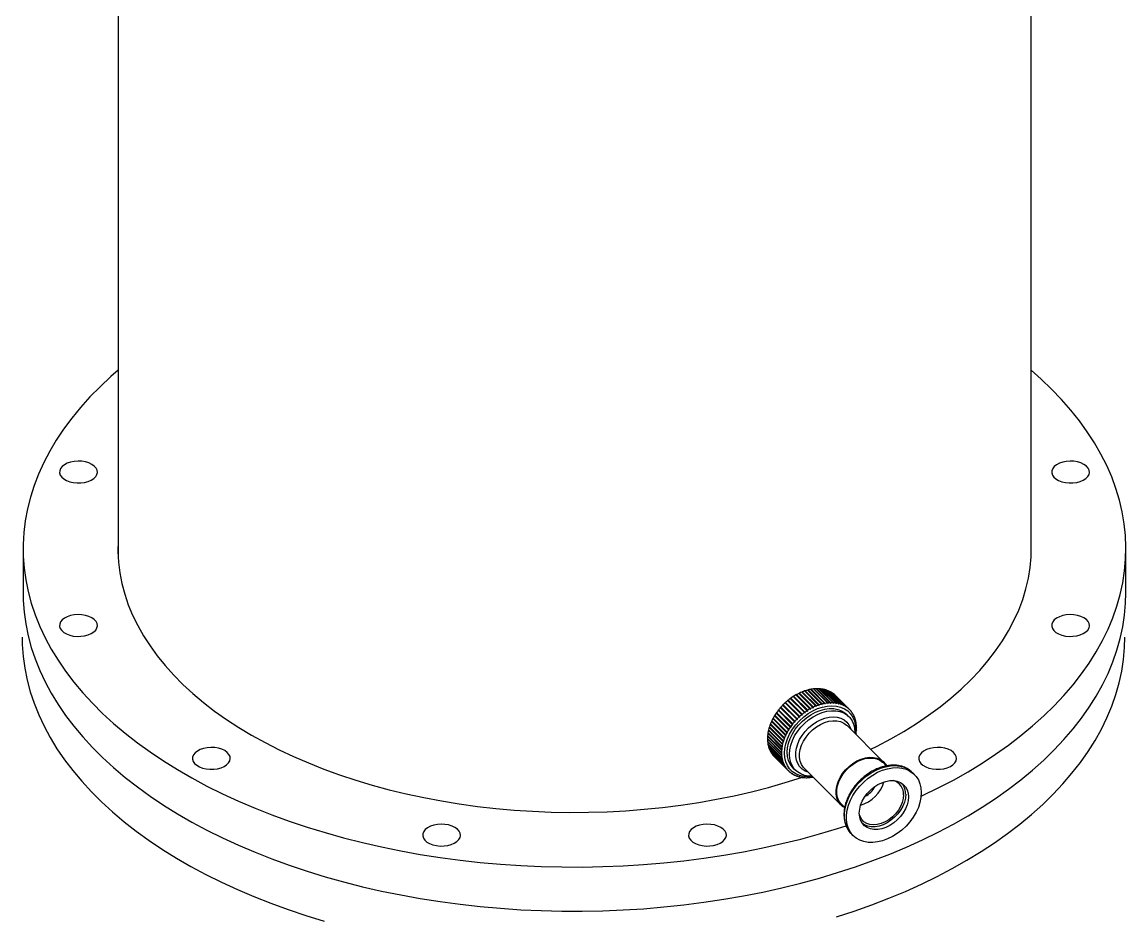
# Model space of a CAD drawing. Header units: millimetres. Extents: x 334 to 3694, y 0 to 2376.
# Drawn here: x 3036.5 to 3342.8, y 1340.6 to 1589 of the extents above; entities that cross this region are included whole.
import ezdxf

# ---------------------------------------------------------------- set-up
doc = ezdxf.new("R2010")
doc.units = ezdxf.units.MM
doc.header["$LTSCALE"] = 3
doc.layers.add('1_외형선', color=7, linetype='Continuous', lineweight=25)

msp = doc.modelspace()

# ---------------------------------------------------------------- linework, layer by layer
at = {"layer": '1_외형선'}
for p, q in [((3063.12, 1687.22), (3063.12, 1440.56)), ((3316.44, 1440.56), (3316.44, 1687.22)), ((3036.78, 1442.81), (3036.78, 1430.57)), ((3342.78, 1430.57), (3342.78, 1442.81)), ((3316.48, 1441.59), (3316.44, 1442.61)), ((3256.71, 1399.15), (3252.81, 1403.05)), ((3252.84, 1403.05), (3252.81, 1403.05)), ((3252.98, 1403.12), (3252.84, 1403.05)), ((3256.86, 1399.03), (3252.84, 1403.05)), ((3252.98, 1403.12), (3256.88, 1399.22)), ((3257.52, 1399.46), (3253.62, 1403.36)), ((3253.65, 1403.35), (3253.62, 1403.36)), ((3253.8, 1403.42), (3253.65, 1403.35)), ((3257.67, 1399.33), (3253.65, 1403.35)), ((3253.8, 1403.42), (3257.7, 1399.52)), ((3258.34, 1399.71), (3254.44, 1403.61)), ((3254.46, 1403.59), (3254.44, 1403.61)), ((3254.61, 1403.65), (3254.46, 1403.59)), ((3258.48, 1399.57), (3254.46, 1403.59)), ((3254.61, 1403.65), (3258.51, 1399.75)), ((3259.15, 1399.89), (3255.25, 1403.79)), ((3255.42, 1403.82), (3255.27, 1403.77)), ((3255.42, 1403.82), (3259.32, 1399.92)), ((3259.95, 1400.02), (3256.05, 1403.91)), ((3256.22, 1403.93), (3256.08, 1403.89)), ((3256.22, 1403.93), (3260.12, 1400.03)), ((3260.74, 1400.08), (3256.84, 1403.97)), ((3257, 1403.98), (3256.87, 1403.94)), ((3257, 1403.98), (3260.9, 1400.08)), ((3261.51, 1400.07), (3257.61, 1403.97)), ((3257.77, 1403.96), (3257.64, 1403.93)), ((3257.77, 1403.96), (3261.67, 1400.06)), ((3262.25, 1400), (3258.35, 1403.9)), ((3258.5, 1403.88), (3258.39, 1403.86)), ((3258.5, 1403.88), (3262.4, 1399.98)), ((3262.96, 1399.87), (3259.06, 1403.77)), ((3259.21, 1403.73), (3259.11, 1403.72)), ((3259.21, 1403.73), (3263.11, 1399.83)), ((3263.65, 1399.68), (3259.75, 1403.58)), ((3259.89, 1403.53), (3259.8, 1403.52)), ((3259.89, 1403.53), (3263.79, 1399.63)), ((3264.29, 1399.42), (3260.39, 1403.32)), ((3260.52, 1403.26), (3260.46, 1403.25)), ((3260.52, 1403.26), (3264.42, 1399.36)), ((3264.9, 1399.1), (3261, 1403)), ((3261.12, 1402.93), (3261.07, 1402.93)), ((3261.12, 1402.93), (3265.02, 1399.03)), ((3248.27, 1400.13), (3248.21, 1400.06)), ((3252.11, 1396.17), (3248.21, 1400.06)), ((3248.35, 1400.2), (3248.27, 1400.13)), ((3252.29, 1396.11), (3248.27, 1400.13)), ((3248.35, 1400.2), (3252.25, 1396.3)), ((3248.98, 1400.73), (3248.91, 1400.68)), ((3252.81, 1396.78), (3248.91, 1400.68)), ((3249.07, 1400.81), (3248.98, 1400.73)), ((3253, 1396.71), (3248.98, 1400.73)), ((3249.07, 1400.81), (3252.97, 1396.91)), ((3249.71, 1401.3), (3249.65, 1401.26)), ((3253.55, 1397.36), (3249.65, 1401.26)), ((3249.81, 1401.37), (3249.71, 1401.3)), ((3253.73, 1397.28), (3249.71, 1401.3)), ((3249.81, 1401.37), (3253.71, 1397.47)), ((3250.47, 1401.81), (3250.41, 1401.78)), ((3254.31, 1397.88), (3250.41, 1401.78)), ((3250.58, 1401.89), (3250.47, 1401.81)), ((3254.49, 1397.79), (3250.47, 1401.81)), ((3250.58, 1401.89), (3254.48, 1397.99)), ((3251.25, 1402.28), (3251.2, 1402.26)), ((3255.1, 1398.36), (3251.2, 1402.26)), ((3251.37, 1402.35), (3251.25, 1402.28)), ((3255.27, 1398.26), (3251.25, 1402.28)), ((3251.37, 1402.35), (3255.27, 1398.45)), ((3252.04, 1402.69), (3252, 1402.68)), ((3255.9, 1398.78), (3252, 1402.68)), ((3252.17, 1402.77), (3252.04, 1402.69)), ((3256.06, 1398.67), (3252.04, 1402.69)), ((3252.17, 1402.77), (3256.07, 1398.87)), ((3259.15, 1399.89), (3259.28, 1399.75)), ((3259.28, 1399.75), (3259.32, 1399.92)), ((3259.95, 1400.02), (3260.07, 1399.86)), ((3260.07, 1399.86), (3260.12, 1400.03)), ((3260.74, 1400.08), (3260.85, 1399.91)), ((3260.85, 1399.91), (3260.9, 1400.08)), ((3261.51, 1400.07), (3261.61, 1399.9)), ((3265.45, 1398.73), (3261.55, 1402.63)), ((3261.61, 1399.9), (3261.67, 1400.06)), ((3261.67, 1402.54), (3261.64, 1402.54)), ((3261.67, 1402.54), (3265.57, 1398.64)), ((3265.97, 1398.3), (3262.07, 1402.2)), ((3262.17, 1402.1), (3262.16, 1402.1)), ((3262.17, 1402.1), (3266.07, 1398.2)), ((3262.25, 1400), (3262.34, 1399.83)), ((3262.34, 1399.83), (3262.4, 1399.98)), ((3262.96, 1399.87), (3263.04, 1399.69)), ((3263.04, 1399.69), (3263.11, 1399.83)), ((3245.83, 1397.34), (3245.75, 1397.24)), ((3249.65, 1393.34), (3245.75, 1397.24)), ((3245.86, 1397.4), (3245.83, 1397.34)), ((3249.85, 1393.32), (3245.83, 1397.34)), ((3245.86, 1397.4), (3249.76, 1393.5)), ((3246.37, 1398.08), (3246.3, 1397.99)), ((3250.2, 1394.09), (3246.3, 1397.99)), ((3246.42, 1398.15), (3246.37, 1398.08)), ((3250.39, 1394.06), (3246.37, 1398.08)), ((3246.42, 1398.15), (3250.32, 1394.25)), ((3246.97, 1398.8), (3246.89, 1398.71)), ((3250.79, 1394.81), (3246.89, 1398.71)), ((3247.03, 1398.86), (3246.97, 1398.8)), ((3250.99, 1394.78), (3246.97, 1398.8)), ((3247.03, 1398.86), (3250.93, 1394.97)), ((3247.6, 1399.48), (3247.53, 1399.41)), ((3251.43, 1395.51), (3247.53, 1399.41)), ((3247.67, 1399.55), (3247.6, 1399.48)), ((3251.62, 1395.46), (3247.6, 1399.48)), ((3247.67, 1399.55), (3251.57, 1395.65)), ((3252.81, 1396.78), (3253, 1396.71)), ((3253, 1396.71), (3252.97, 1396.91)), ((3253.55, 1397.36), (3253.73, 1397.28)), ((3253.73, 1397.28), (3253.71, 1397.47)), ((3254.31, 1397.88), (3254.49, 1397.79)), ((3254.49, 1397.79), (3254.48, 1397.99)), ((3255.1, 1398.36), (3255.27, 1398.26)), ((3255.27, 1398.26), (3255.27, 1398.45)), ((3255.9, 1398.78), (3256.06, 1398.67)), ((3256.06, 1398.67), (3256.07, 1398.87)), ((3256.71, 1399.15), (3256.86, 1399.03)), ((3256.86, 1399.03), (3256.88, 1399.22)), ((3257.52, 1399.46), (3257.67, 1399.33)), ((3257.67, 1399.33), (3257.7, 1399.52)), ((3258.34, 1399.71), (3258.48, 1399.57)), ((3258.48, 1399.57), (3258.51, 1399.75)), ((3263.65, 1399.68), (3263.72, 1399.49)), ((3263.72, 1399.49), (3263.79, 1399.63)), ((3264.29, 1399.42), (3264.35, 1399.23)), ((3264.35, 1399.23), (3264.42, 1399.36)), ((3264.9, 1399.1), (3264.94, 1398.91)), ((3264.94, 1398.91), (3265.02, 1399.03)), ((3265.93, 1396.21), (3265.33, 1396.81)), ((3265.45, 1398.73), (3265.49, 1398.54)), ((3265.49, 1398.54), (3265.57, 1398.64)), ((3265.97, 1398.3), (3265.99, 1398.1)), ((3265.99, 1398.1), (3266.07, 1398.2)), ((3266.42, 1397.82), (3266.44, 1397.62)), ((3266.43, 1397.8), (3266.52, 1397.71)), ((3266.44, 1397.62), (3266.52, 1397.71)), ((3266.83, 1397.28), (3266.84, 1397.09)), ((3266.83, 1397.24), (3266.91, 1397.16)), ((3266.84, 1397.09), (3266.91, 1397.16)), ((3244.14, 1394.19), (3244.07, 1394.05)), ((3247.97, 1390.15), (3244.07, 1394.05)), ((3244.14, 1394.22), (3248.04, 1390.33)), ((3244.14, 1394.22), (3244.14, 1394.19)), ((3248.16, 1390.17), (3244.14, 1394.19)), ((3244.48, 1395), (3244.41, 1394.86)), ((3248.31, 1390.96), (3244.41, 1394.86)), ((3244.49, 1395.04), (3244.48, 1395)), ((3248.5, 1390.98), (3244.48, 1395)), ((3244.49, 1395.04), (3248.39, 1391.14)), ((3244.88, 1395.79), (3244.8, 1395.67)), ((3248.7, 1391.77), (3244.8, 1395.67)), ((3244.89, 1395.84), (3244.88, 1395.79)), ((3248.9, 1391.77), (3244.88, 1395.79)), ((3244.89, 1395.84), (3248.79, 1391.94)), ((3245.33, 1396.58), (3245.25, 1396.46)), ((3249.15, 1392.56), (3245.25, 1396.46)), ((3245.35, 1396.63), (3245.33, 1396.58)), ((3249.35, 1392.56), (3245.33, 1396.58)), ((3245.35, 1396.63), (3249.25, 1392.73)), ((3250.2, 1394.09), (3250.39, 1394.06)), ((3250.39, 1394.06), (3250.32, 1394.25)), ((3250.79, 1394.81), (3250.99, 1394.78)), ((3250.99, 1394.78), (3250.93, 1394.97)), ((3251.43, 1395.51), (3251.62, 1395.46)), ((3251.62, 1395.46), (3251.57, 1395.65)), ((3252.11, 1396.17), (3252.29, 1396.11)), ((3252.29, 1396.11), (3252.25, 1396.3)), ((3275.55, 1383.63), (3265.4, 1393.78)), ((3265.4, 1393.78), (3265.46, 1393.72)), ((3267.18, 1396.7), (3267.17, 1396.51)), ((3267.17, 1396.51), (3267.24, 1396.57)), ((3267.18, 1396.64), (3267.24, 1396.57)), ((3267.47, 1396.08), (3267.45, 1395.89)), ((3267.45, 1395.89), (3267.52, 1395.94)), ((3267.46, 1396), (3267.52, 1395.94)), ((3267.69, 1395.42), (3267.67, 1395.23)), ((3267.67, 1395.23), (3267.73, 1395.27)), ((3267.68, 1395.32), (3267.73, 1395.27)), ((3267.86, 1394.72), (3267.83, 1394.53)), ((3267.83, 1394.53), (3267.89, 1394.57)), ((3267.84, 1394.61), (3267.89, 1394.57)), ((3267.96, 1393.99), (3267.93, 1393.81)), ((3267.93, 1393.81), (3267.98, 1393.83)), ((3267.94, 1393.87), (3267.98, 1393.83)), ((3243.38, 1390.96), (3243.34, 1390.82)), ((3247.24, 1386.92), (3243.34, 1390.82)), ((3243.36, 1390.99), (3247.26, 1387.09)), ((3243.48, 1391.76), (3243.43, 1391.61)), ((3247.33, 1387.71), (3243.43, 1391.61)), ((3243.46, 1391.79), (3247.36, 1387.89)), ((3243.64, 1392.57), (3243.58, 1392.42)), ((3247.48, 1388.52), (3243.58, 1392.42)), ((3243.62, 1392.59), (3247.52, 1388.69)), ((3243.86, 1393.38), (3243.8, 1393.23)), ((3247.7, 1389.33), (3243.8, 1393.23)), ((3243.85, 1393.41), (3247.75, 1389.51)), ((3243.85, 1393.41), (3243.86, 1393.38)), ((3247.88, 1389.36), (3243.86, 1393.38)), ((3248.31, 1390.96), (3248.5, 1390.98)), ((3248.5, 1390.98), (3248.39, 1391.14)), ((3248.7, 1391.77), (3248.9, 1391.77)), ((3248.9, 1391.77), (3248.79, 1391.94)), ((3249.15, 1392.56), (3249.35, 1392.56)), ((3249.35, 1392.56), (3249.25, 1392.73)), ((3249.65, 1393.34), (3249.85, 1393.32)), ((3249.85, 1393.32), (3249.76, 1393.5)), ((3267.6, 1391.82), (3267.6, 1391.58)), ((3267.78, 1392.68), (3267.7, 1391.47)), ((3267.89, 1391.66), (3267.83, 1391.5)), ((3267.83, 1391.5), (3267.86, 1391.49)), ((3267.84, 1391.51), (3267.86, 1391.49)), ((3267.98, 1392.46), (3267.93, 1392.29)), ((3267.93, 1392.32), (3267.96, 1392.29)), ((3267.93, 1392.29), (3267.96, 1392.29)), ((3268, 1393.23), (3267.96, 1393.06)), ((3267.96, 1393.06), (3268, 1393.07)), ((3267.97, 1393.1), (3268, 1393.07)), ((3243.32, 1390.21), (3247.22, 1386.31)), ((3243.35, 1390.17), (3243.32, 1390.04)), ((3247.22, 1386.14), (3243.32, 1390.04)), ((3243.34, 1389.45), (3247.24, 1385.55)), ((3243.38, 1389.41), (3243.36, 1389.29)), ((3247.26, 1385.39), (3243.36, 1389.29)), ((3243.43, 1388.71), (3247.33, 1384.81)), ((3243.48, 1388.67), (3243.46, 1388.56)), ((3247.36, 1384.66), (3243.46, 1388.56)), ((3243.58, 1388.01), (3247.48, 1384.11)), ((3243.63, 1387.95), (3243.62, 1387.86)), ((3247.52, 1383.96), (3243.62, 1387.86)), ((3247.33, 1387.71), (3247.51, 1387.76)), ((3247.51, 1387.76), (3247.36, 1387.89)), ((3247.48, 1388.52), (3247.67, 1388.56)), ((3247.67, 1388.56), (3247.52, 1388.69)), ((3247.7, 1389.33), (3247.88, 1389.36)), ((3247.88, 1389.36), (3247.75, 1389.51)), ((3247.97, 1390.15), (3248.16, 1390.17)), ((3248.16, 1390.17), (3248.04, 1390.33)), ((3243.8, 1387.34), (3247.7, 1383.44)), ((3243.86, 1387.28), (3243.85, 1387.2)), ((3247.75, 1383.3), (3243.85, 1387.2)), ((3244.07, 1386.7), (3247.97, 1382.8)), ((3244.14, 1386.64), (3244.14, 1386.57)), ((3248.04, 1382.67), (3244.14, 1386.57)), ((3244.41, 1386.11), (3248.31, 1382.21)), ((3244.49, 1386.04), (3244.49, 1385.99)), ((3248.39, 1382.09), (3244.49, 1385.99)), ((3244.8, 1385.57), (3248.7, 1381.67)), ((3244.89, 1385.48), (3244.89, 1385.46)), ((3248.79, 1381.56), (3244.89, 1385.46)), ((3245.25, 1385.08), (3249.15, 1381.18)), ((3247.38, 1386.2), (3247.22, 1386.31)), ((3247.22, 1386.14), (3247.38, 1386.2)), ((3247.24, 1386.92), (3247.41, 1386.97)), ((3247.41, 1385.45), (3247.24, 1385.55)), ((3247.41, 1386.97), (3247.26, 1387.09)), ((3247.26, 1385.39), (3247.41, 1385.45)), ((3247.51, 1384.72), (3247.33, 1384.81)), ((3247.36, 1384.66), (3247.51, 1384.72)), ((3247.67, 1384.03), (3247.48, 1384.11)), ((3247.52, 1383.96), (3247.67, 1384.03)), ((3247.88, 1383.37), (3247.7, 1383.44)), ((3247.75, 1383.3), (3247.88, 1383.37)), ((3248.16, 1382.75), (3247.97, 1382.8)), ((3248.04, 1382.67), (3248.16, 1382.75)), ((3248.5, 1382.17), (3248.31, 1382.21)), ((3248.39, 1382.09), (3248.5, 1382.17)), ((3248.9, 1381.64), (3248.7, 1381.67)), ((3248.79, 1381.56), (3248.9, 1381.64)), ((3250.48, 1381.96), (3251.08, 1381.36)), ((3253.52, 1381.9), (3263.67, 1371.75)), ((3276.28, 1382.56), (3275.38, 1383.46)), ((3249.35, 1381.15), (3249.15, 1381.18)), ((3249.25, 1381.08), (3249.15, 1381.18)), ((3249.25, 1381.08), (3249.35, 1381.15)), ((3249.85, 1380.72), (3249.65, 1380.73)), ((3249.76, 1380.65), (3249.68, 1380.73)), ((3249.76, 1380.65), (3249.85, 1380.72)), ((3250.39, 1380.34), (3250.2, 1380.35)), ((3250.32, 1380.27), (3250.25, 1380.35)), ((3250.32, 1380.27), (3250.39, 1380.34)), ((3250.99, 1380.03), (3250.79, 1380.02)), ((3250.93, 1379.96), (3250.86, 1380.02)), ((3250.93, 1379.96), (3250.99, 1380.03)), ((3251.62, 1379.77), (3251.43, 1379.75)), ((3251.57, 1379.7), (3251.52, 1379.76)), ((3251.57, 1379.7), (3251.62, 1379.77)), ((3252.29, 1379.57), (3252.11, 1379.54)), ((3252.25, 1379.51), (3252.21, 1379.55)), ((3252.25, 1379.51), (3252.29, 1379.57)), ((3253, 1379.43), (3252.81, 1379.4)), ((3252.97, 1379.37), (3252.93, 1379.42)), ((3252.97, 1379.37), (3253, 1379.43)), ((3253.73, 1379.35), (3253.55, 1379.32)), ((3253.71, 1379.31), (3253.68, 1379.34)), ((3253.71, 1379.31), (3253.73, 1379.35)), ((3254.49, 1379.34), (3254.31, 1379.3)), ((3254.48, 1379.3), (3254.45, 1379.33)), ((3254.48, 1379.3), (3254.49, 1379.34)), ((3255.27, 1379.4), (3255.1, 1379.34)), ((3255.27, 1379.36), (3255.24, 1379.39)), ((3255.27, 1379.36), (3255.27, 1379.4)), ((3255.95, 1379.47), (3255.9, 1379.45)), ((3283.32, 1380.94), (3283.54, 1380.73)), ((3284.09, 1380.18), (3283.54, 1380.73)), ((3263.84, 1371.92), (3264.75, 1371.01)), ((3266.57, 1363.76), (3267.12, 1363.2))]:
    msp.add_line(p, q, dxfattribs=at)
at = {"layer": '1_외형선', "flags": 128}
for points in [[(3063.12, 1492.36), (3061.1, 1490.6), (3058.11, 1487.8), (3055.31, 1484.95), (3052.69, 1482.03), (3050.26, 1479.06), (3048.02, 1476.04), (3045.98, 1472.98), (3044.14, 1469.87), (3042.49, 1466.73), (3041.06, 1463.55), (3039.82, 1460.35), (3038.8, 1457.12), (3037.98, 1453.87), (3037.38, 1450.6), (3036.98, 1447.33), (3036.79, 1444.04), (3036.82, 1440.76), (3037.06, 1437.48), (3037.51, 1434.21), (3038.17, 1430.95), (3039.04, 1427.7), (3040.11, 1424.48), (3041.4, 1421.28), (3042.89, 1418.11), (3044.58, 1414.97), (3046.47, 1411.88), (3048.56, 1408.82), (3050.85, 1405.82), (3053.33, 1402.86), (3055.99, 1399.96), (3058.84, 1397.12), (3061.88, 1394.34), (3065.09, 1391.63), (3068.47, 1388.99), (3072.02, 1386.42), (3075.73, 1383.94), (3079.6, 1381.53), (3083.62, 1379.21), (3087.79, 1376.97), (3092.1, 1374.83), (3096.54, 1372.78), (3101.12, 1370.83), (3105.81, 1368.98), (3110.63, 1367.23), (3115.55, 1365.58), (3120.57, 1364.04), (3125.69, 1362.61), (3130.9, 1361.29), (3136.19, 1360.08), (3141.55, 1358.99), (3146.98, 1358.01), (3152.47, 1357.15), (3158.02, 1356.41), (3163.6, 1355.79), (3169.22, 1355.29), (3174.87, 1354.91), (3180.54, 1354.65), (3186.22, 1354.51), (3191.91, 1354.5), (3197.6, 1354.6), (3203.27, 1354.83), (3208.93, 1355.18), (3214.56, 1355.65), (3220.15, 1356.25), (3225.7, 1356.96), (3231.21, 1357.79), (3236.65, 1358.74), (3242.03, 1359.8), (3247.34, 1360.98), (3252.57, 1362.27), (3257.71, 1363.67), (3262.76, 1365.19), (3265.14, 1365.94)], [(3285.95, 1374.12), (3286.36, 1374.31), (3290.7, 1376.43), (3294.91, 1378.64), (3298.97, 1380.94), (3302.88, 1383.33), (3306.63, 1385.79), (3310.22, 1388.34), (3313.64, 1390.96), (3316.9, 1393.66), (3319.97, 1396.42), (3322.87, 1399.24), (3325.58, 1402.13), (3328.11, 1405.07), (3330.44, 1408.07), (3332.58, 1411.11), (3334.53, 1414.2), (3336.27, 1417.32), (3337.81, 1420.48), (3339.14, 1423.67), (3340.27, 1426.89), (3341.19, 1430.13), (3341.91, 1433.39), (3342.41, 1436.66), (3342.7, 1439.94), (3342.78, 1443.22), (3342.65, 1446.51), (3342.3, 1449.78), (3341.75, 1453.05), (3340.98, 1456.31), (3340.01, 1459.54), (3338.83, 1462.75), (3337.44, 1465.94), (3335.85, 1469.09), (3334.06, 1472.21), (3332.07, 1475.28), (3329.88, 1478.31), (3327.49, 1481.29), (3324.92, 1484.22), (3322.16, 1487.09), (3319.22, 1489.9), (3316.44, 1492.36)], [(3055.85, 1466.25), (3055.02, 1466.64), (3054.08, 1466.92), (3053.06, 1467.09), (3052, 1467.13), (3050.95, 1467.06), (3049.94, 1466.86), (3049.03, 1466.55), (3048.24, 1466.14), (3047.61, 1465.64), (3047.17, 1465.08), (3046.93, 1464.49), (3046.9, 1463.87), (3047.09, 1463.27), (3047.48, 1462.7), (3048.07, 1462.19), (3048.82, 1461.76), (3049.7, 1461.42), (3050.69, 1461.19), (3051.74, 1461.08), (3052.8, 1461.1), (3053.83, 1461.24), (3054.8, 1461.49), (3055.65, 1461.86), (3056.37, 1462.31), (3056.91, 1462.84), (3057.25, 1463.42), (3057.38, 1464.03), (3057.3, 1464.64), (3057.01, 1465.23), (3056.52, 1465.77), (3055.85, 1466.25)], [(3331.14, 1466.25), (3330.31, 1466.64), (3329.37, 1466.92), (3328.35, 1467.09), (3327.29, 1467.13), (3326.24, 1467.06), (3325.23, 1466.86), (3324.32, 1466.55), (3323.53, 1466.14), (3322.9, 1465.64), (3322.46, 1465.08), (3322.22, 1464.49), (3322.19, 1463.87), (3322.38, 1463.27), (3322.77, 1462.7), (3323.35, 1462.19), (3324.11, 1461.76), (3324.99, 1461.42), (3325.98, 1461.19), (3327.02, 1461.08), (3328.09, 1461.1), (3329.12, 1461.24), (3330.09, 1461.49), (3330.94, 1461.86), (3331.66, 1462.31), (3332.19, 1462.84), (3332.54, 1463.42), (3332.67, 1464.03), (3332.59, 1464.64), (3332.3, 1465.23), (3331.81, 1465.77), (3331.14, 1466.25)], [(3063.12, 1445.06), (3063.12, 1445.05), (3063.07, 1442.07), (3063.22, 1439.08), (3063.59, 1436.11), (3064.17, 1433.14), (3064.96, 1430.19), (3065.96, 1427.26), (3067.16, 1424.36), (3068.56, 1421.49), (3070.17, 1418.65), (3071.98, 1415.86), (3073.98, 1413.1), (3076.18, 1410.4), (3078.56, 1407.75), (3081.13, 1405.16), (3083.88, 1402.64), (3086.81, 1400.18), (3089.9, 1397.79), (3093.17, 1395.47), (3096.59, 1393.24), (3100.17, 1391.09), (3103.9, 1389.02), (3107.78, 1387.04), (3111.79, 1385.16), (3115.92, 1383.37), (3120.19, 1381.68), (3124.56, 1380.09), (3129.05, 1378.61), (3133.64, 1377.23), (3138.32, 1375.96), (3143.08, 1374.81), (3147.93, 1373.76), (3152.84, 1372.84), (3157.81, 1372.02), (3162.84, 1371.33), (3167.92, 1370.76), (3173.03, 1370.3), (3178.16, 1369.97), (3183.32, 1369.75), (3188.49, 1369.66), (3193.66, 1369.69), (3198.82, 1369.85), (3203.97, 1370.12), (3209.09, 1370.51), (3214.18, 1371.03), (3219.24, 1371.66), (3224.24, 1372.42), (3229.18, 1373.29), (3234.06, 1374.27), (3238.87, 1375.37), (3243.59, 1376.58), (3248.23, 1377.91), (3252.77, 1379.34), (3252.95, 1379.4)], [(3272.02, 1387.16), (3273.74, 1388.02), (3277.54, 1390.04), (3281.19, 1392.15), (3284.7, 1394.35), (3288.04, 1396.62), (3291.22, 1398.97), (3294.24, 1401.4), (3297.08, 1403.89), (3299.74, 1406.45), (3302.21, 1409.07), (3304.5, 1411.75), (3306.6, 1414.47), (3308.51, 1417.25), (3310.22, 1420.07), (3311.72, 1422.92), (3313.03, 1425.81), (3314.13, 1428.72), (3315.02, 1431.66), (3315.7, 1434.62), (3316.18, 1437.59), (3316.44, 1440.58), (3316.49, 1443.56), (3316.44, 1445.06)], [(3063.12, 1442.61), (3063.12, 1442.6), (3063.08, 1441.59)], [(3036.78, 1430.57), (3036.82, 1428.51), (3037.06, 1425.23), (3037.51, 1421.96), (3038.17, 1418.7), (3039.04, 1415.45), (3040.11, 1412.23), (3041.4, 1409.03), (3042.89, 1405.86), (3044.58, 1402.73), (3046.47, 1399.63), (3048.56, 1396.58), (3050.85, 1393.57), (3053.33, 1390.61), (3055.99, 1387.71), (3058.84, 1384.87), (3061.88, 1382.09), (3065.09, 1379.38), (3068.47, 1376.74), (3072.02, 1374.18), (3075.73, 1371.69), (3079.6, 1369.28), (3083.62, 1366.96), (3087.79, 1364.73), (3092.1, 1362.58), (3096.54, 1360.53), (3101.12, 1358.58), (3105.81, 1356.73), (3110.63, 1354.98), (3115.55, 1353.33), (3120.57, 1351.79), (3125.69, 1350.36), (3130.9, 1349.04), (3136.19, 1347.84), (3141.55, 1346.74), (3146.98, 1345.77), (3152.47, 1344.91), (3158.02, 1344.16), (3163.6, 1343.54), (3169.22, 1343.04), (3174.87, 1342.66), (3180.54, 1342.4), (3186.22, 1342.26), (3191.91, 1342.25), (3197.6, 1342.36), (3203.27, 1342.58), (3208.93, 1342.93), (3214.56, 1343.41), (3220.15, 1344), (3225.7, 1344.71), (3231.21, 1345.54), (3236.65, 1346.49), (3242.03, 1347.55), (3247.34, 1348.73), (3252.57, 1350.02), (3257.71, 1351.42), (3262.76, 1352.94), (3267.71, 1354.56), (3272.55, 1356.28), (3277.28, 1358.11), (3281.88, 1360.04), (3286.36, 1362.06), (3290.7, 1364.18), (3294.91, 1366.39), (3298.97, 1368.69), (3302.88, 1371.08), (3306.63, 1373.55), (3310.22, 1376.09), (3313.64, 1378.72), (3316.9, 1381.41), (3319.97, 1384.17), (3322.87, 1387), (3325.58, 1389.88), (3328.11, 1392.82), (3330.44, 1395.82), (3332.58, 1398.86), (3334.53, 1401.95), (3336.27, 1405.07), (3337.81, 1408.23), (3339.14, 1411.43), (3340.27, 1414.64), (3341.19, 1417.88), (3341.91, 1421.14), (3342.41, 1424.41), (3342.7, 1427.69), (3342.78, 1430.57)], [(3055.85, 1423.66), (3055.02, 1424.05), (3054.08, 1424.34), (3053.06, 1424.51), (3052, 1424.55), (3050.95, 1424.47), (3049.94, 1424.28), (3049.03, 1423.96), (3048.24, 1423.55), (3047.61, 1423.06), (3047.17, 1422.5), (3046.93, 1421.9), (3046.9, 1421.29), (3047.09, 1420.69), (3047.48, 1420.12), (3048.07, 1419.61), (3048.82, 1419.17), (3049.7, 1418.84), (3050.69, 1418.61), (3051.74, 1418.5), (3052.8, 1418.52), (3053.83, 1418.65), (3054.8, 1418.91), (3055.65, 1419.27), (3056.37, 1419.73), (3056.91, 1420.26), (3057.25, 1420.84), (3057.38, 1421.45), (3057.3, 1422.06), (3057.01, 1422.65), (3056.52, 1423.19), (3055.85, 1423.66)], [(3331.14, 1423.66), (3330.31, 1424.05), (3329.37, 1424.34), (3328.35, 1424.51), (3327.29, 1424.55), (3326.24, 1424.47), (3325.23, 1424.28), (3324.32, 1423.96), (3323.53, 1423.55), (3322.9, 1423.06), (3322.46, 1422.5), (3322.22, 1421.9), (3322.19, 1421.29), (3322.38, 1420.69), (3322.77, 1420.12), (3323.35, 1419.61), (3324.11, 1419.17), (3324.99, 1418.84), (3325.98, 1418.61), (3327.02, 1418.5), (3328.09, 1418.52), (3329.12, 1418.65), (3330.09, 1418.91), (3330.94, 1419.27), (3331.66, 1419.73), (3332.19, 1420.26), (3332.54, 1420.84), (3332.67, 1421.45), (3332.59, 1422.06), (3332.3, 1422.65), (3331.81, 1423.19), (3331.14, 1423.66)], [(3036.48, 1418.26), (3036.52, 1416.21), (3036.76, 1412.93), (3037.21, 1409.66), (3037.87, 1406.4), (3038.74, 1403.15), (3039.82, 1399.93), (3041.1, 1396.73), (3042.59, 1393.56), (3044.28, 1390.42), (3046.17, 1387.33), (3048.26, 1384.27), (3050.55, 1381.27), (3053.03, 1378.31), (3055.7, 1375.41), (3058.55, 1372.57), (3061.58, 1369.79), (3064.79, 1367.08), (3068.17, 1364.44), (3071.72, 1361.87), (3075.43, 1359.39), (3079.3, 1356.98), (3083.32, 1354.66), (3087.49, 1352.42), (3091.8, 1350.28), (3096.25, 1348.23), (3100.82, 1346.28), (3105.52, 1344.43), (3110.33, 1342.68), (3115.25, 1341.03), (3120.27, 1339.49)], [(3262.47, 1340.64), (3267.41, 1342.25), (3272.25, 1343.98), (3276.98, 1345.81), (3281.58, 1347.73), (3286.06, 1349.76), (3290.41, 1351.88), (3294.61, 1354.09), (3298.67, 1356.39), (3302.58, 1358.78), (3306.33, 1361.24), (3309.92, 1363.79), (3313.35, 1366.41), (3316.6, 1369.11), (3319.68, 1371.87), (3322.57, 1374.69), (3325.29, 1377.58), (3327.81, 1380.52), (3330.15, 1383.52), (3332.29, 1386.56), (3334.23, 1389.65), (3335.97, 1392.77), (3337.51, 1395.93), (3338.85, 1399.12), (3339.98, 1402.34), (3340.9, 1405.58), (3341.61, 1408.84), (3342.11, 1412.11), (3342.4, 1415.39), (3342.48, 1418.26)], [(3255.82, 1379.59), (3254.6, 1379.52), (3253.37, 1379.61), (3252.22, 1379.89), (3251.17, 1380.34), (3250.25, 1380.96), (3249.47, 1381.74), (3248.85, 1382.66), (3248.4, 1383.71), (3248.13, 1384.86), (3248.04, 1386.1), (3248.13, 1387.4), (3248.4, 1388.73), (3248.85, 1390.08), (3249.47, 1391.41), (3250.25, 1392.71), (3251.17, 1393.95), (3252.22, 1395.1), (3253.37, 1396.14), (3254.6, 1397.06), (3255.9, 1397.83), (3257.24, 1398.45), (3258.58, 1398.9), (3259.92, 1399.17), (3261.22, 1399.26), (3262.45, 1399.17), (3263.6, 1398.89), (3264.65, 1398.44), (3265.57, 1397.82), (3266.34, 1397.04), (3266.96, 1396.12), (3267.42, 1395.07), (3267.69, 1393.92), (3267.78, 1392.68), (3267.78, 1392.68)], [(3250.48, 1381.96), (3250.26, 1382.2), (3249.64, 1383.07), (3249.18, 1384.06), (3248.91, 1385.17), (3248.82, 1386.36), (3248.91, 1387.61), (3249.18, 1388.9), (3249.64, 1390.19), (3250.26, 1391.47), (3251.04, 1392.71), (3251.95, 1393.88), (3252.99, 1394.96), (3254.13, 1395.93), (3255.35, 1396.76), (3256.62, 1397.44), (3257.91, 1397.96), (3259.2, 1398.31), (3260.47, 1398.47), (3261.69, 1398.45), (3262.83, 1398.24), (3263.86, 1397.85), (3264.78, 1397.29), (3265.33, 1396.81)], [(3255.72, 1379.7), (3254.73, 1379.73), (3253.59, 1379.94), (3252.55, 1380.32), (3251.64, 1380.88), (3250.86, 1381.6), (3250.24, 1382.47), (3249.78, 1383.46), (3249.51, 1384.57), (3249.42, 1385.76), (3249.51, 1387.01), (3249.78, 1388.3), (3250.24, 1389.59), (3250.86, 1390.87), (3251.64, 1392.11), (3252.55, 1393.28), (3253.59, 1394.36), (3254.73, 1395.33), (3255.95, 1396.16), (3257.22, 1396.84), (3258.51, 1397.36), (3259.8, 1397.71), (3261.07, 1397.87), (3262.29, 1397.85), (3263.43, 1397.64), (3264.46, 1397.25), (3265.38, 1396.69), (3266.16, 1395.97), (3266.78, 1395.11), (3267.23, 1394.11), (3267.51, 1393.01), (3267.6, 1391.82), (3267.6, 1391.82)], [(3254.62, 1380.8), (3253.76, 1381.14), (3252.93, 1381.68), (3252.24, 1382.37), (3251.71, 1383.2), (3251.35, 1384.15), (3251.17, 1385.2), (3251.17, 1386.33), (3251.35, 1387.5), (3251.71, 1388.69), (3252.24, 1389.88), (3252.93, 1391.03), (3253.76, 1392.11), (3254.71, 1393.11), (3255.75, 1394), (3256.88, 1394.75), (3258.05, 1395.36), (3259.24, 1395.8), (3260.43, 1396.06), (3261.58, 1396.15), (3262.67, 1396.05), (3263.67, 1395.77), (3264.56, 1395.32), (3265.32, 1394.71), (3265.93, 1393.94), (3266.37, 1393.05), (3266.5, 1392.68)], [(3253.52, 1381.9), (3253.31, 1382.12), (3252.77, 1382.92), (3252.4, 1383.84), (3252.21, 1384.87), (3252.21, 1385.97), (3252.4, 1387.12), (3252.77, 1388.29), (3253.31, 1389.45), (3254.02, 1390.57), (3254.86, 1391.62), (3255.82, 1392.56), (3256.88, 1393.39), (3258.01, 1394.07), (3259.17, 1394.59), (3260.34, 1394.94), (3261.49, 1395.1), (3262.58, 1395.07), (3263.59, 1394.86), (3264.5, 1394.46), (3265.28, 1393.89), (3265.4, 1393.78)], [(3267.86, 1391.49), (3267.85, 1391.41), (3267.83, 1391.34)], [(3092.73, 1386.79), (3091.91, 1387.17), (3090.96, 1387.46), (3089.94, 1387.63), (3088.88, 1387.67), (3087.83, 1387.6), (3086.82, 1387.4), (3085.91, 1387.09), (3085.12, 1386.68), (3084.49, 1386.18), (3084.05, 1385.62), (3083.81, 1385.03), (3083.78, 1384.41), (3083.97, 1383.81), (3084.36, 1383.24), (3084.95, 1382.73), (3085.7, 1382.3), (3086.59, 1381.96), (3087.57, 1381.73), (3088.62, 1381.62), (3089.68, 1381.64), (3090.71, 1381.78), (3091.68, 1382.03), (3092.54, 1382.4), (3093.25, 1382.85), (3093.79, 1383.38), (3094.13, 1383.96), (3094.26, 1384.57), (3094.18, 1385.18), (3093.89, 1385.77), (3093.4, 1386.31), (3092.73, 1386.79)], [(3294.25, 1386.79), (3293.43, 1387.17), (3292.49, 1387.46), (3291.47, 1387.63), (3290.41, 1387.67), (3289.36, 1387.6), (3288.35, 1387.4), (3287.43, 1387.09), (3286.65, 1386.68), (3286.02, 1386.18), (3285.57, 1385.62), (3285.33, 1385.03), (3285.31, 1384.41), (3285.49, 1383.81), (3285.89, 1383.24), (3286.47, 1382.73), (3287.22, 1382.3), (3288.11, 1381.96), (3289.1, 1381.73), (3290.14, 1381.62), (3291.21, 1381.64), (3292.24, 1381.78), (3293.21, 1382.03), (3294.06, 1382.4), (3294.77, 1382.85), (3295.31, 1383.38), (3295.66, 1383.96), (3295.79, 1384.57), (3295.71, 1385.18), (3295.42, 1385.77), (3294.93, 1386.31), (3294.25, 1386.79)], [(3264.71, 1370.99), (3264.16, 1371.33), (3263.46, 1371.97), (3262.92, 1372.77), (3262.55, 1373.69), (3262.36, 1374.72), (3262.36, 1375.82), (3262.55, 1376.98), (3262.92, 1378.15), (3263.46, 1379.31), (3264.16, 1380.42), (3265.01, 1381.47), (3265.97, 1382.42), (3267.03, 1383.24), (3268.15, 1383.93), (3269.32, 1384.45), (3270.49, 1384.79), (3271.63, 1384.95), (3272.73, 1384.93), (3273.74, 1384.71), (3274.65, 1384.32), (3275.42, 1383.75), (3276.05, 1383.02), (3276.3, 1382.61)], [(3263.84, 1371.92), (3263.64, 1372.14), (3263.11, 1372.91), (3262.75, 1373.81), (3262.57, 1374.81), (3262.57, 1375.88), (3262.75, 1377), (3263.11, 1378.13), (3263.64, 1379.26), (3264.32, 1380.35), (3265.14, 1381.36), (3266.08, 1382.28), (3267.1, 1383.08), (3268.2, 1383.75), (3269.32, 1384.25), (3270.46, 1384.59), (3271.58, 1384.74), (3272.64, 1384.72), (3273.62, 1384.51), (3274.5, 1384.13), (3275.26, 1383.58), (3275.38, 1383.46)], [(3266.57, 1363.76), (3266.49, 1363.84), (3265.78, 1364.73), (3265.24, 1365.76), (3264.87, 1366.9), (3264.69, 1368.13), (3264.69, 1369.44), (3264.87, 1370.8), (3265.24, 1372.19), (3265.78, 1373.57), (3266.49, 1374.93), (3267.35, 1376.25), (3268.34, 1377.49), (3269.46, 1378.64), (3270.68, 1379.68), (3271.98, 1380.58), (3273.33, 1381.33), (3274.71, 1381.92), (3276.09, 1382.34), (3277.46, 1382.58), (3278.79, 1382.63), (3280.05, 1382.5), (3281.22, 1382.19), (3282.28, 1381.7), (3283.21, 1381.04), (3283.32, 1380.94)], [(3286, 1375.15), (3285.91, 1373.82), (3285.63, 1372.44), (3285.18, 1371.05), (3284.55, 1369.68), (3283.77, 1368.34), (3282.83, 1367.05), (3281.77, 1365.86), (3280.6, 1364.76), (3279.34, 1363.79), (3278.02, 1362.96), (3276.65, 1362.29), (3275.26, 1361.78), (3273.88, 1361.45), (3272.53, 1361.31), (3271.23, 1361.34), (3270.02, 1361.57), (3268.9, 1361.97), (3267.9, 1362.55), (3267.04, 1363.29), (3266.33, 1364.18), (3265.79, 1365.2), (3265.43, 1366.34), (3265.24, 1367.58), (3265.24, 1368.89), (3265.43, 1370.25), (3265.79, 1371.63), (3266.33, 1373.02), (3267.04, 1374.38), (3267.9, 1375.69), (3268.9, 1376.94), (3270.02, 1378.09), (3271.23, 1379.12), (3272.53, 1380.02), (3273.88, 1380.78), (3275.26, 1381.37), (3276.65, 1381.79), (3278.02, 1382.02), (3279.34, 1382.08), (3280.6, 1381.95), (3281.77, 1381.63), (3282.83, 1381.14), (3283.77, 1380.48), (3284.55, 1379.66), (3285.18, 1378.7), (3285.63, 1377.62), (3285.91, 1376.43), (3286, 1375.15)], [(3282.42, 1373.96), (3282.32, 1372.87), (3282.05, 1371.75), (3281.6, 1370.63), (3280.98, 1369.54), (3280.22, 1368.51), (3279.33, 1367.56), (3278.34, 1366.72), (3277.28, 1366.03), (3276.17, 1365.48), (3275.05, 1365.11), (3273.94, 1364.91), (3272.87, 1364.9), (3271.89, 1365.08), (3271, 1365.43), (3270.24, 1365.96), (3269.62, 1366.64), (3269.17, 1367.46), (3268.9, 1368.4), (3268.8, 1369.42), (3268.9, 1370.51), (3269.17, 1371.63), (3269.62, 1372.75), (3270.24, 1373.84), (3271, 1374.88), (3271.89, 1375.82), (3272.87, 1376.66), (3273.94, 1377.36), (3275.05, 1377.9), (3276.17, 1378.27), (3277.28, 1378.47), (3278.34, 1378.48), (3279.33, 1378.3), (3280.22, 1377.95), (3280.98, 1377.42), (3281.6, 1376.74), (3282.05, 1375.92), (3282.32, 1374.98), (3282.42, 1373.96)], [(3281.09, 1374.52), (3281, 1373.47), (3280.72, 1372.38), (3280.26, 1371.3), (3279.64, 1370.25), (3278.87, 1369.27), (3277.98, 1368.39), (3276.99, 1367.63), (3275.94, 1367.01), (3274.86, 1366.56), (3273.78, 1366.29), (3272.73, 1366.2), (3271.74, 1366.31), (3270.85, 1366.6), (3270.08, 1367.07), (3269.46, 1367.7), (3269, 1368.48), (3268.82, 1368.96)], [(3281.67, 1374.71), (3281.57, 1373.62), (3281.3, 1372.5), (3280.85, 1371.38), (3280.23, 1370.29), (3279.47, 1369.25), (3278.58, 1368.31), (3277.59, 1367.47), (3276.53, 1366.78), (3275.42, 1366.23), (3274.3, 1365.86), (3273.19, 1365.66), (3272.12, 1365.65), (3271.14, 1365.83), (3270.25, 1366.18), (3269.7, 1366.53)], [(3156.61, 1365.5), (3155.79, 1365.88), (3154.84, 1366.17), (3153.82, 1366.34), (3152.76, 1366.38), (3151.71, 1366.31), (3150.71, 1366.11), (3149.79, 1365.8), (3149, 1365.38), (3148.37, 1364.89), (3147.93, 1364.33), (3147.69, 1363.74), (3147.66, 1363.12), (3147.85, 1362.52), (3148.24, 1361.95), (3148.83, 1361.44), (3149.58, 1361), (3150.47, 1360.67), (3151.45, 1360.44), (3152.5, 1360.33), (3153.56, 1360.35), (3154.6, 1360.48), (3155.56, 1360.74), (3156.42, 1361.1), (3157.13, 1361.56), (3157.67, 1362.09), (3158.01, 1362.67), (3158.15, 1363.28), (3158.07, 1363.89), (3157.77, 1364.48), (3157.28, 1365.02), (3156.61, 1365.5)], [(3230.37, 1365.5), (3229.55, 1365.88), (3228.61, 1366.17), (3227.59, 1366.34), (3226.53, 1366.38), (3225.47, 1366.31), (3224.47, 1366.11), (3223.55, 1365.8), (3222.77, 1365.38), (3222.14, 1364.89), (3221.69, 1364.33), (3221.45, 1363.74), (3221.43, 1363.12), (3221.61, 1362.52), (3222.01, 1361.95), (3222.59, 1361.44), (3223.34, 1361), (3224.23, 1360.67), (3225.22, 1360.44), (3226.26, 1360.33), (3227.32, 1360.35), (3228.36, 1360.48), (3229.32, 1360.74), (3230.18, 1361.1), (3230.89, 1361.56), (3231.43, 1362.09), (3231.77, 1362.67), (3231.91, 1363.28), (3231.83, 1363.89), (3231.54, 1364.48), (3231.04, 1365.02), (3230.37, 1365.5)]]:
    msp.add_lwpolyline(points, dxfattribs=at)
at = {"layer": '1_외형선'}
for centre, radius, start, end in [((3258.24, 1389.98), 14.15, 112.5718, 115.396), ((3257.93, 1390.74), 13.33, 108.8524, 111.791), ((3257.66, 1391.55), 12.47, 104.9661, 108.038), ((3257.44, 1392.4), 11.6, 100.8881, 104.1127), ((3257.28, 1393.25), 10.73, 96.5944, 99.9906), ((3257.19, 1394.09), 9.89, 92.0622, 95.6477), ((3257.17, 1394.88), 9.11, 87.2721, 91.0616), ((3257.21, 1395.6), 8.38, 82.2098, 86.2139), ((3257.31, 1396.23), 7.74, 76.8695, 81.0919), ((3257.44, 1396.77), 7.19, 71.2567, 75.6918), ((3257.58, 1397.19), 6.74, 65.3913, 70.0221), ((3257.73, 1397.5), 6.39, 59.3092, 64.106), ((3257.86, 1397.71), 6.16, 53.0633, 57.9832), ((3259.7, 1387.6), 16.96, 132.6774, 135.1806), ((3259.61, 1387.69), 16.83, 129.481, 131.9972), ((3259.44, 1387.91), 16.55, 126.2505, 128.7953), ((3259.19, 1388.26), 16.12, 122.9656, 125.5548), ((3258.89, 1388.72), 15.57, 119.6054, 122.2556), ((3258.57, 1389.3), 14.9, 116.1483, 118.8766), ((3261.34, 1388.5), 11.6, 100.8881, 104.1127), ((3261.18, 1389.35), 10.73, 96.5944, 99.9906), ((3261.09, 1390.19), 9.89, 92.0622, 95.6477), ((3261.07, 1390.98), 9.11, 87.2721, 91.0616), ((3257.93, 1397.81), 6.03, 46.7203, 51.71), ((3261.11, 1391.7), 8.38, 82.2098, 86.2139), ((3261.21, 1392.33), 7.74, 76.8695, 81.0919), ((3261.34, 1392.87), 7.19, 71.2567, 75.6918), ((3258.9, 1388.2), 15.95, 145.5161, 148.1234), ((3259.29, 1387.94), 16.42, 142.2589, 144.8163), ((3259.55, 1387.73), 16.75, 139.0466, 141.5703), ((3259.68, 1387.61), 16.93, 135.8593, 138.3651), ((3263.51, 1383.79), 16.83, 129.481, 131.9972), ((3263.34, 1384.01), 16.55, 126.2505, 128.7953), ((3263.09, 1384.36), 16.12, 122.9656, 125.5548), ((3262.79, 1384.83), 15.57, 119.6054, 122.2556), ((3262.47, 1385.4), 14.9, 116.1483, 118.8766), ((3262.14, 1386.08), 14.15, 112.5718, 115.396), ((3261.83, 1386.84), 13.33, 108.8524, 111.791), ((3261.56, 1387.65), 12.47, 104.9661, 108.038), ((3261.48, 1393.29), 6.74, 65.3913, 70.0221), ((3261.63, 1393.6), 6.39, 59.3092, 64.106), ((3261.76, 1393.81), 6.16, 53.0633, 57.9832), ((3261.83, 1393.91), 6.03, 46.7203, 51.71), ((3261.85, 1393.93), 6.01, 40.356, 45.3557), ((3261.77, 1393.87), 6.1, 34.0483, 38.9972), ((3261.6, 1393.76), 6.3, 27.8698, 32.7118), ((3256.3, 1389.46), 13.06, 159.4175, 162.3973), ((3257.08, 1389.16), 13.89, 155.767, 158.6263), ((3257.78, 1388.84), 14.67, 152.2485, 155.006), ((3258.4, 1388.51), 15.36, 148.8389, 151.5126), ((3263.19, 1384.04), 16.42, 142.2589, 144.8163), ((3263.45, 1383.83), 16.75, 139.0466, 141.5703), ((3263.58, 1383.72), 16.93, 135.8593, 138.3651), ((3263.6, 1383.7), 16.96, 132.6774, 135.1806), ((3261.33, 1393.61), 6.62, 21.8813, 26.57), ((3260.94, 1393.46), 7.03, 16.1282, 20.6294), ((3260.44, 1393.32), 7.55, 10.6389, 14.9315), ((3259.83, 1393.22), 8.17, 5.4264, 9.5014), ((3259.14, 1393.16), 8.86, 0.4906, 4.349), ((3252.95, 1390.12), 9.63, 175.8213, 179.4716), ((3253.77, 1390.05), 10.45, 171.4016, 174.8575), ((3254.62, 1389.92), 11.32, 167.2103, 170.4887), ((3255.47, 1389.72), 12.19, 163.2238, 166.3432), ((3260.98, 1385.26), 13.89, 155.767, 158.6263), ((3261.68, 1384.94), 14.67, 152.2485, 155.006), ((3262.3, 1384.61), 15.36, 148.8389, 151.5126), ((3262.8, 1384.3), 15.95, 145.5161, 148.1234), ((3257.55, 1393.23), 10.45, 351.4016, 354.8575), ((3258.37, 1393.16), 9.63, 355.8213, 359.4716), ((3252.18, 1390.12), 8.86, 180.4906, 184.349), ((3251.48, 1390.06), 8.17, 185.4264, 189.5014), ((3250.88, 1389.95), 7.55, 190.6389, 194.9315), ((3250.38, 1389.81), 7.03, 196.1282, 200.6294), ((3257.67, 1386.15), 10.45, 171.4016, 174.8575), ((3258.52, 1386.02), 11.32, 167.2103, 170.4887), ((3259.37, 1385.82), 12.19, 163.2238, 166.3432), ((3260.2, 1385.56), 13.06, 159.4175, 162.3973), ((3249.99, 1389.66), 6.62, 201.8813, 206.57), ((3249.71, 1389.52), 6.3, 207.8698, 212.7118), ((3249.54, 1389.41), 6.1, 214.0483, 218.9972), ((3249.47, 1389.35), 6.01, 220.356, 225.3557), ((3256.85, 1386.22), 9.63, 175.8213, 179.4716), ((3256.08, 1386.22), 8.86, 180.4906, 184.349), ((3255.38, 1386.16), 8.17, 185.4264, 189.5014), ((3254.78, 1386.05), 7.55, 190.6389, 194.9315), ((3254.28, 1385.91), 7.03, 196.1282, 200.6294), ((3253.89, 1385.76), 6.62, 201.8813, 206.57), ((3253.61, 1385.62), 6.3, 207.8698, 212.7118), ((3253.44, 1385.51), 6.1, 214.0483, 218.9972), ((3253.37, 1385.45), 6.01, 220.356, 225.3557), ((3253.38, 1385.47), 6.03, 226.7203, 231.71), ((3253.46, 1385.57), 6.16, 233.0633, 237.9832), ((3253.59, 1385.77), 6.39, 239.3092, 244.106), ((3253.73, 1386.09), 6.74, 245.3913, 250.0221), ((3253.88, 1386.51), 7.19, 251.2567, 255.6918), ((3254.01, 1387.05), 7.74, 256.8695, 261.0919), ((3254.11, 1387.68), 8.38, 262.2098, 266.2139), ((3254.15, 1388.4), 9.11, 267.2721, 271.0616), ((3254.12, 1389.19), 9.89, 272.0622, 275.6477), ((3254.04, 1390.02), 10.73, 276.5944, 279.9906), ((3277.17, 1374.73), 3.93, 356.9827, 72.7515), ((3266.53, 1380.77), 9.47, 286.3235, 343.6827), ((3267.36, 1379.94), 6.58, 297.7432, 332.263), ((3277.03, 1374.85), 4.63, 358.239, 36.3573)]:
    msp.add_arc(centre, radius, start, end, dxfattribs=at)
msp.add_open_spline([(3283.29, 1380.94), (3283.21, 1381.02), (3282.87, 1381.36), (3282.14, 1381.82), (3281.12, 1382.3), (3279.99, 1382.62), (3278.79, 1382.77), (3277.53, 1382.76), (3276.23, 1382.58), (3274.91, 1382.23), (3273.58, 1381.73), (3272.29, 1381.08), (3271.03, 1380.28), (3269.84, 1379.36), (3268.73, 1378.33), (3267.72, 1377.2), (3266.83, 1375.99), (3266.07, 1374.73), (3265.44, 1373.42), (3264.97, 1372.09), (3264.66, 1370.75), (3264.52, 1369.44), (3264.55, 1368.17), (3264.76, 1366.97), (3265.13, 1365.85), (3265.67, 1364.84), (3266.19, 1364.12), (3266.56, 1363.79), (3266.66, 1363.7)], degree=3, knots=[0, 0, 0, 0, 0.012194, 0.051628, 0.091101, 0.13079, 0.170795, 0.21112, 0.251706, 0.292465, 0.333317, 0.374207, 0.415099, 0.455987, 0.496875, 0.537774, 0.578693, 0.619644, 0.660635, 0.701671, 0.742741, 0.783798, 0.824772, 0.865565, 0.906065, 0.946196, 0.985963, 1, 1, 1, 1], dxfattribs=at)

doc.saveas('drawing.dxf')
